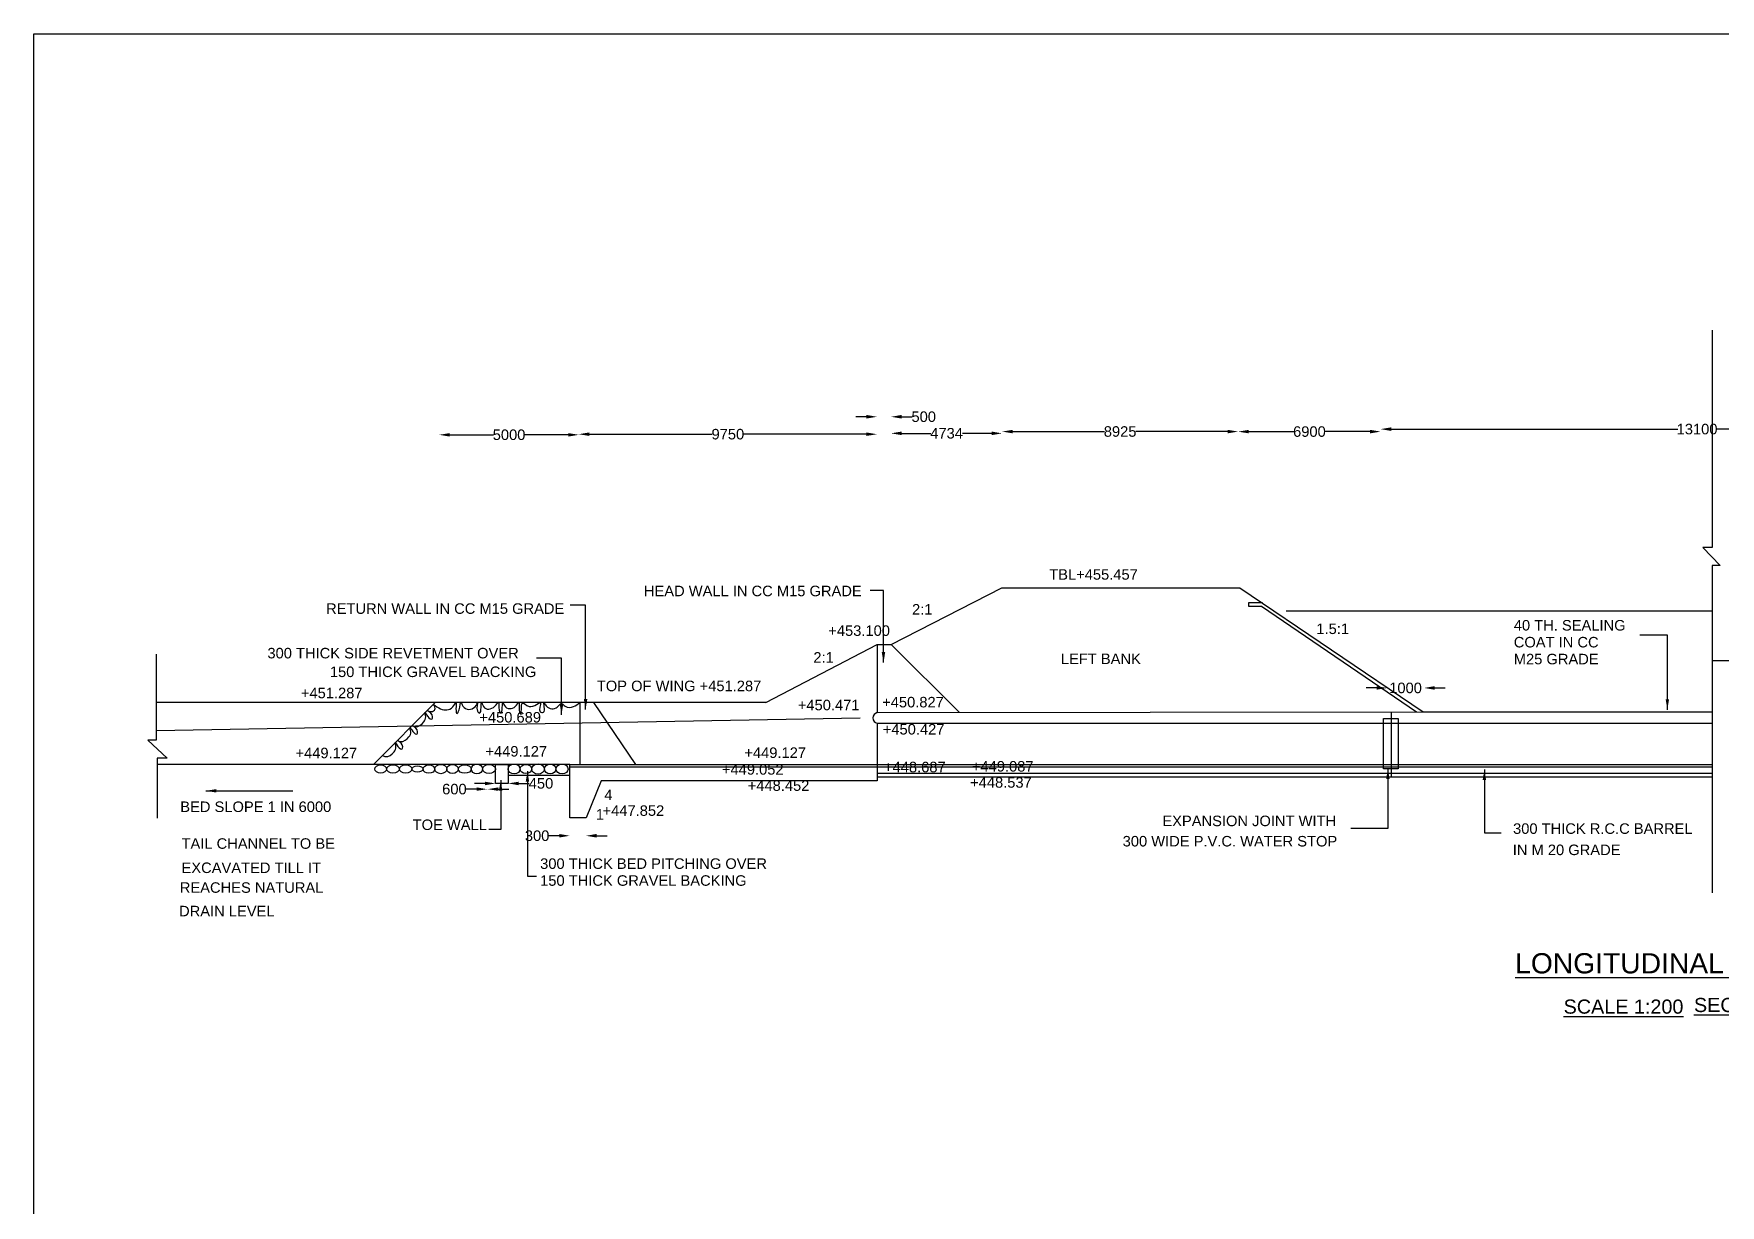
# Model space of a CAD drawing. Header units: millimetres. Extents: x 2125893 to 2182826, y 45591298 to 45629719.
# Drawn here: x 2125893 to 2146750, y 45615236 to 45629719 of the extents above; entities that cross this region are included whole.
import ezdxf

# ---------------------------------------------------------------- set-up
doc = ezdxf.new("R2010")
doc.units = ezdxf.units.MM
doc.header["$LTSCALE"] = 15
doc.header["$MEASUREMENT"] = 0
doc.header["$PDMODE"] = 32
doc.header["$PDSIZE"] = 300
for name, color, linetype in [('DIMENSIONS', 7, 'Continuous'), ('DRAWING', 2, 'Continuous'), ('TEXT', 7, 'Continuous')]:
    doc.layers.add(name, color=color, linetype=linetype)
doc.styles.get("Standard").update_dxf_attribs({"font": 'arial.ttf', "height": 130})
doc.dimstyles.get("Standard").update_dxf_attribs({"dimtxt": 130, "dimasz": 130, "dimexe": 0.18, "dimexo": 0.0625, "dimgap": 0.09, "dimtad": 0, "dimdec": 0, "dimzin": 0, "dimdsep": 46, "dimtxsty": 'Standard', "dimcen": 0.09, "dimse1": 1, "dimse2": 1, "dimadec": 0, "dimazin": 0, "dimtfac": 1, "dimtdec": 0, "dimtofl": 0, "dimtmove": 0, "dimatfit": 3, "dimfxl": 1, "dimtolj": 1, "dimtzin": 0, "dimarcsym": 0})

# ---------------------------------------------------------------- blocks, each defined once
blk = doc.blocks.new('*D54')
at = {"layer": 'Defpoints', "color": 0}
for p in [(2130908, 45624768), (2132633, 45624768), (2132633, 45624761)]:
    blk.add_point(p, dxfattribs=at)
at = {"layer": 'DIMENSIONS', "color": 0, "lineweight": -2}
for p, q in [((2131038, 45624761), (2131577, 45624761)), ((2132503, 45624761), (2131965, 45624761))]:
    blk.add_line(p, q, dxfattribs=at)
at = {"layer": 'DIMENSIONS', "color": 0}
for points in [[(2131038, 45624782), (2131038, 45624739), (2130908, 45624761)], [(2132503, 45624782), (2132503, 45624739), (2132633, 45624761)]]:
    blk.add_solid(points, dxfattribs=at)
at = {"layer": 'DIMENSIONS', "color": 0, "insert": (2131771, 45624761), "char_height": 130, "attachment_point": 5}
blk.add_mtext('\\A1;5000', dxfattribs=at)
blk = doc.blocks.new('*D55')
at = {"layer": 'Defpoints', "color": 0}
for p in [(2132633, 45624761), (2136321, 45624768), (2136321, 45624761)]:
    blk.add_point(p, dxfattribs=at)
at = {"layer": 'DIMENSIONS', "color": 0, "lineweight": -2}
for p, q in [((2132763, 45624768), (2134283, 45624768)), ((2136191, 45624768), (2134671, 45624768))]:
    blk.add_line(p, q, dxfattribs=at)
at = {"layer": 'DIMENSIONS', "color": 0}
for points in [[(2132763, 45624790), (2132763, 45624747), (2132633, 45624768)], [(2136191, 45624790), (2136191, 45624747), (2136321, 45624768)]]:
    blk.add_solid(points, dxfattribs=at)
at = {"layer": 'DIMENSIONS', "color": 0, "insert": (2134477, 45624768), "char_height": 130, "attachment_point": 5}
blk.add_mtext('\\A1;9750', dxfattribs=at)
blk = doc.blocks.new('*D56')
at = {"layer": 'Defpoints', "color": 0}
for p in [(2136495, 45624984), (2136321, 45624768), (2136495, 45624768)]:
    blk.add_point(p, dxfattribs=at)
at = {"layer": 'DIMENSIONS', "color": 0, "lineweight": -2}
for p, q in [((2136191, 45624984), (2136061, 45624984)), ((2136625, 45624984), (2136755, 45624984))]:
    blk.add_line(p, q, dxfattribs=at)
at = {"layer": 'DIMENSIONS', "color": 0}
for points in [[(2136191, 45625006), (2136191, 45624962), (2136321, 45624984)], [(2136625, 45625006), (2136625, 45624962), (2136495, 45624984)]]:
    blk.add_solid(points, dxfattribs=at)
at = {"layer": 'DIMENSIONS', "color": 0, "insert": (2136899, 45624984), "char_height": 130, "attachment_point": 5}
blk.add_mtext('\\A1;500', dxfattribs=at)
blk = doc.blocks.new('*D57')
at = {"layer": 'Defpoints', "color": 0}
for p in [(2136495, 45624768), (2137868, 45624779), (2137868, 45624768)]:
    blk.add_point(p, dxfattribs=at)
at = {"layer": 'DIMENSIONS', "color": 0, "lineweight": -2}
for p, q in [((2136625, 45624779), (2136985, 45624779)), ((2137738, 45624779), (2137378, 45624779))]:
    blk.add_line(p, q, dxfattribs=at)
at = {"layer": 'DIMENSIONS', "color": 0}
for points in [[(2136625, 45624801), (2136625, 45624757), (2136495, 45624779)], [(2137738, 45624801), (2137738, 45624757), (2137868, 45624779)]]:
    blk.add_solid(points, dxfattribs=at)
at = {"layer": 'DIMENSIONS', "color": 0, "insert": (2137182, 45624779), "char_height": 130, "attachment_point": 5}
blk.add_mtext('\\A1;4734', dxfattribs=at)
blk = doc.blocks.new('*D58')
at = {"layer": 'Defpoints', "color": 0}
for p in [(2137868, 45624779), (2140788, 45624801), (2140788, 45624779)]:
    blk.add_point(p, dxfattribs=at)
at = {"layer": 'DIMENSIONS', "color": 0, "lineweight": -2}
for p, q in [((2137998, 45624801), (2139133, 45624801)), ((2140658, 45624801), (2139523, 45624801))]:
    blk.add_line(p, q, dxfattribs=at)
at = {"layer": 'DIMENSIONS', "color": 0}
for points in [[(2137998, 45624822), (2137998, 45624779), (2137868, 45624801)], [(2140658, 45624822), (2140658, 45624779), (2140788, 45624801)]]:
    blk.add_solid(points, dxfattribs=at)
at = {"layer": 'DIMENSIONS', "color": 0, "insert": (2139328, 45624801), "char_height": 130, "attachment_point": 5}
blk.add_mtext('\\A1;8925', dxfattribs=at)
blk = doc.blocks.new('*D59')
at = {"layer": 'Defpoints', "color": 0}
for p in [(2140788, 45624801), (2142550, 45624801), (2142550, 45624800)]:
    blk.add_point(p, dxfattribs=at)
at = {"layer": 'DIMENSIONS', "color": 0, "lineweight": -2}
for p, q in [((2140918, 45624800), (2141475, 45624800)), ((2142420, 45624800), (2141863, 45624800))]:
    blk.add_line(p, q, dxfattribs=at)
at = {"layer": 'DIMENSIONS', "color": 0}
for points in [[(2140918, 45624822), (2140918, 45624779), (2140788, 45624800)], [(2142420, 45624822), (2142420, 45624779), (2142550, 45624800)]]:
    blk.add_solid(points, dxfattribs=at)
at = {"layer": 'DIMENSIONS', "color": 0, "insert": (2141669, 45624800), "char_height": 130, "attachment_point": 5}
blk.add_mtext('\\A1;6900', dxfattribs=at)
blk = doc.blocks.new('*D60')
at = {"layer": 'Defpoints', "color": 0}
for p in [(2142550, 45624801), (2150376, 45624831), (2150376, 45624801)]:
    blk.add_point(p, dxfattribs=at)
at = {"layer": 'DIMENSIONS', "color": 0, "lineweight": -2}
for p, q in [((2142680, 45624831), (2146225, 45624831)), ((2150246, 45624831), (2146701, 45624831))]:
    blk.add_line(p, q, dxfattribs=at)
at = {"layer": 'DIMENSIONS', "color": 0}
for points in [[(2142680, 45624853), (2142680, 45624809), (2142550, 45624831)], [(2150246, 45624853), (2150246, 45624809), (2150376, 45624831)]]:
    blk.add_solid(points, dxfattribs=at)
at = {"layer": 'DIMENSIONS', "color": 0, "insert": (2146463, 45624831), "char_height": 130, "attachment_point": 5}
blk.add_mtext('\\A1;13100', dxfattribs=at)
blk = doc.blocks.new('*D72')
at = {"layer": 'Defpoints', "color": 0}
for p in [(2142630, 45621638), (2143086, 45621638), (2143086, 45621631)]:
    blk.add_point(p, dxfattribs=at)
at = {"layer": 'DIMENSIONS', "color": 0, "lineweight": -2}
for p, q in [((2142500, 45621631), (2142370, 45621631)), ((2143216, 45621631), (2143346, 45621631))]:
    blk.add_line(p, q, dxfattribs=at)
at = {"layer": 'DIMENSIONS', "color": 0}
for points in [[(2142500, 45621653), (2142500, 45621610), (2142630, 45621631)], [(2143216, 45621653), (2143216, 45621610), (2143086, 45621631)]]:
    blk.add_solid(points, dxfattribs=at)
at = {"layer": 'DIMENSIONS', "color": 0, "insert": (2142858, 45621631), "char_height": 130, "attachment_point": 5}
blk.add_mtext('\\A1;1000', dxfattribs=at)
blk = doc.blocks.new('*D73')
at = {"layer": 'Defpoints', "color": 0}
for p in [(2132521, 45620026), (2132723, 45620026), (2132521, 45619804)]:
    blk.add_point(p, dxfattribs=at)
at = {"layer": 'DIMENSIONS', "color": 0, "lineweight": -2}
for p, q in [((2132391, 45619804), (2132261, 45619804)), ((2132853, 45619804), (2132983, 45619804))]:
    blk.add_line(p, q, dxfattribs=at)
at = {"layer": 'DIMENSIONS', "color": 0}
for points in [[(2132391, 45619826), (2132391, 45619782), (2132521, 45619804)], [(2132853, 45619826), (2132853, 45619782), (2132723, 45619804)]]:
    blk.add_solid(points, dxfattribs=at)
at = {"layer": 'DIMENSIONS', "color": 0, "insert": (2132118, 45619804), "char_height": 130, "attachment_point": 5}
blk.add_mtext('\\A1;300', dxfattribs=at)
blk = doc.blocks.new('*D74')
at = {"layer": 'Defpoints', "color": 0}
for p in [(2131604, 45620451), (2131760, 45620451), (2131760, 45620451)]:
    blk.add_point(p, dxfattribs=at)
at = {"layer": 'DIMENSIONS', "color": 0, "lineweight": -2}
for p, q in [((2131474, 45620451), (2131344, 45620451)), ((2131890, 45620451), (2132020, 45620451))]:
    blk.add_line(p, q, dxfattribs=at)
at = {"layer": 'DIMENSIONS', "color": 0}
for points in [[(2131474, 45620472), (2131474, 45620429), (2131604, 45620451)], [(2131890, 45620472), (2131890, 45620429), (2131760, 45620451)]]:
    blk.add_solid(points, dxfattribs=at)
at = {"layer": 'DIMENSIONS', "color": 0, "insert": (2132166, 45620451), "char_height": 130, "attachment_point": 5}
blk.add_mtext('\\A1;450', dxfattribs=at)
blk = doc.blocks.new('*D75')
at = {"layer": 'Defpoints', "color": 0}
for p in [(2131507, 45620687), (2131499, 45620433), (2131499, 45620380)]:
    blk.add_point(p, dxfattribs=at)
at = {"layer": 'DIMENSIONS', "color": 0, "lineweight": -2}
for p, q in [((2131369, 45620380), (2131239, 45620380)), ((2131637, 45620380), (2131767, 45620380))]:
    blk.add_line(p, q, dxfattribs=at)
at = {"layer": 'DIMENSIONS', "color": 0}
for points in [[(2131369, 45620402), (2131369, 45620359), (2131499, 45620380)], [(2131637, 45620402), (2131637, 45620359), (2131507, 45620380)]]:
    blk.add_solid(points, dxfattribs=at)
at = {"layer": 'DIMENSIONS', "color": 0, "insert": (2131095, 45620380), "char_height": 130, "attachment_point": 5}
blk.add_mtext('\\A1;600', dxfattribs=at)

msp = doc.modelspace()

# ---------------------------------------------------------------- linework, layer by layer
at = {"layer": 'DIMENSIONS', "color": 0}
msp.add_lwpolyline([(2182520.7, 45591297.9), (2125892.7, 45591297.9), (2125892.7, 45629719.1), (2182520.7, 45629719.1)], close=True, dxfattribs=at)
for centre, major_axis, ratio in [((2130779.6, 45620629.1), (-72.7, 0), 0.7246375), ((2130926.7, 45620629.1), (-74.5, 0), 0.7737146), ((2131071.8, 45620629.1), (-70.6, 0), 0.7910454), ((2131223, 45620629.1), (-80.7, 0), 0.6474462), ((2131373.2, 45620629.1), (-69.5, 0), 0.8636353), ((2131523.2, 45620629.1), (-80.5, 0), 0.701232), ((2131833.6, 45620629.1), (-74, 0), 0.8290893), ((2131979.7, 45620629.1), (-72.2, 0), 0.7956188), ((2132129.8, 45620629.1), (-77.9, 0), 0.8108111), ((2132278.9, 45620629.1), (-71.1, 0), 0.837038), ((2132425.8, 45620629.1), (-75.8, 0), 0.805556), ((2130182.9, 45620629.1), (-73.2, 0), 0.6834526), ((2130335.6, 45620629.1), (-79.5, 0), 0.6291381), ((2130492.5, 45620629.1), (-77.4, 0), 0.6462576), ((2130638.4, 45620629.1), (-68.5, 0), 0.5692296)]:
    msp.add_ellipse(centre, major_axis=major_axis, ratio=ratio, dxfattribs=at)
for points in [[(2130574.1, 45621168.2), (2130613.8, 45621153), (2130716.7, 45621212.9), (2130740, 45621274.1), (2130730.9, 45621326), (2130764.5, 45621280.2), (2130818.4, 45621248.4), (2130824.5, 45621272.9), (2130758.3, 45621353.6)], [(2130834.2, 45621430), (2130925.2, 45621373.2), (2131074.4, 45621396.9), (2131116, 45621451), (2131114.3, 45621372.3), (2131127.8, 45621315.6), (2131152.4, 45621362.2), (2131177.6, 45621451), (2131200.7, 45621407.9), (2131350.8, 45621399.5), (2131383.9, 45621451), (2131379.6, 45621346.1), (2131404.2, 45621320.7), (2131430.5, 45621455.4), (2131453.4, 45621402), (2131595.8, 45621406.2), (2131638.2, 45621452), (2131648.4, 45621358.6), (2131669.6, 45621317.9), (2131696.8, 45621452), (2131713.7, 45621413.9), (2131851.1, 45621404.6), (2131891.7, 45621451.2), (2131897.7, 45621352.7), (2131915.5, 45621304.4), (2131937.6, 45621443.4), (2132018.3, 45621402.8), (2132161.6, 45621445.1), (2132156.6, 45621335.7), (2132195.6, 45621330.6), (2132202.5, 45621446.1), (2132230.4, 45621410.5), (2132367.8, 45621395.3), (2132421.2, 45621437.6), (2132464.4, 45621406.3), (2132567.8, 45621400.4), (2132648.4, 45621452.9)], [(2130389.8, 45620982.8), (2130429.6, 45620967.6), (2130532.5, 45621027.5), (2130555.7, 45621088.7), (2130546.6, 45621140.6), (2130580.2, 45621094.8), (2130634.1, 45621063), (2130640.2, 45621087.5), (2130574.1, 45621168.2)], [(2130205.6, 45620797.4), (2130245.3, 45620782.1), (2130348.2, 45620842.1), (2130371.5, 45620903.3), (2130362.4, 45620955.2), (2130396, 45620909.4), (2130449.9, 45620877.6), (2130456, 45620902.1), (2130389.8, 45620982.8)]]:
    msp.add_spline(points, degree=3, dxfattribs=at)
msp.add_open_spline([(2130758.3, 45621353.6), (2130771.5, 45621346.9), (2130821.5, 45621321.4), (2130881.6, 45621372.4), (2130835.4, 45621423.2), (2130834.2, 45621430)], degree=3, knots=[0, 0, 0, 0, 42.565724, 161.6352655, 182.6493925, 182.6493925, 182.6493925, 182.6493925], dxfattribs=at)
at = {"layer": 'DRAWING', "color": 0}
for points in [[(2146649.1, 45626055.3), (2146649.1, 45623369.3), (2146533.9, 45623369.3), (2146749.4, 45623143.9), (2146649.1, 45623143.9), (2146649.1, 45619097.6)], [(2134946.5, 45621451), (2136322.2, 45622169.5), (2136496.9, 45622169.5), (2137863.3, 45622870), (2140808.6, 45622870), (2143077.4, 45621335.2), (2146649.1, 45621335.2)], [(2141086.9, 45622681.8), (2140914, 45622681.8), (2140914, 45622641.9), (2141075.3, 45622641.9), (2142993.9, 45621335.1)], [(2141379.4, 45622583.6), (2146649.1, 45622583.6)], [(2136322.2, 45622169.5), (2136322.2, 45621325.8)], [(2136496.9, 45622169.5), (2137340.4, 45621327.2)], [(2127408.7, 45622048.1), (2127408.7, 45620987), (2127305.2, 45620987), (2127541.5, 45620761.9), (2127418.6, 45620761.9), (2127418.6, 45620020.5)], [(2146649.1, 45621968.7), (2146875.1, 45621968.7)], [(2134946.5, 45621451), (2127408.7, 45621451)], [(2130095.5, 45620686.5), (2130855.2, 45621451)], [(2132649.8, 45620686.5), (2132649.8, 45621451)], [(2132816.8, 45621451), (2133333.5, 45620686.5)], [(2136322.2, 45621325.8), (2143077.4, 45621335.2)], [(2142680.9, 45621334.7), (2142680.9, 45620531.2)], [(2136111.6, 45621259.4), (2127408.7, 45621099.3)], [(2136324.8, 45621196.2), (2136324.8, 45620483.4), (2132908.3, 45620483.4), (2132723.4, 45620026), (2132521, 45620026), (2132521, 45620686.5), (2136324.8, 45620686.5)], [(2136324.8, 45621196.2), (2146649.1, 45621196.2)], [(2132521, 45620686.5), (2130095.5, 45620686.5), (2127418.6, 45620686.5)], [(2136324.8, 45620686.5), (2146649.1, 45620686.5)], [(2131759.7, 45620554.7), (2132521, 45620554.7)], [(2132521, 45620657.7), (2136324.8, 45620657.7)], [(2136324.8, 45620657.7), (2146649.1, 45620657.7)], [(2136324.8, 45620577.8), (2146649.1, 45620577.8)], [(2136324.8, 45620531.2), (2146649.1, 45620531.2)]]:
    msp.add_lwpolyline(points, dxfattribs=at)
for points in [[(2142584.6, 45621254.2), (2142768, 45621254.2), (2142768, 45620632.4), (2142584.6, 45620632.4)], [(2131603.7, 45620686.5), (2131759.7, 45620686.5), (2131759.7, 45620450.5), (2131603.7, 45620450.5)]]:
    msp.add_lwpolyline(points, close=True, dxfattribs=at)
msp.add_arc((2136337.1, 45621261.3), 66.2, 102.92758, 259.29249, dxfattribs=at)

# ---------------------------------------------------------------- texts
at = {"layer": 'DIMENSIONS', "color": 0}
for s, p in [('4', (2132949.1, 45620244.3)), ('1', (2132844.1, 45620002.8))]:
    msp.add_text(s, height=130, dxfattribs=at).set_placement(p)
at = {"layer": 'TEXT', "color": 0}
for s, height, p in [('TBL+455.457', 130, (2138451.3, 45622969.6)), ('HEAD WALL IN CC M15 GRADE', 130, (2133438.3, 45622765.2)), ('RETURN WALL IN CC M15 GRADE', 130, (2129508.2, 45622547.5)), ('2:1', 130, (2136754.4, 45622538)), ('+453.100', 130, (2135718.8, 45622274.9)), ('1.5:1', 130, (2141755, 45622297.9)), ('40 TH. SEALING ', 130, (2144196.3, 45622341.1)), ('COAT IN CC ', 130, (2144196.3, 45622132.3)), ('300 THICK SIDE REVETMENT OVER ', 130, (2128782.8, 45621996.7)), ('2:1', 130, (2135534, 45621943.8)), ('LEFT BANK', 130, (2138595.5, 45621926.7)), ('M25 GRADE', 130, (2144196.3, 45621923.4)), ('150 THICK GRAVEL BACKING ', 130, (2129555.3, 45621766)), ('+451.287', 130, (2129196.5, 45621504.1)), ('TOP OF WING +451.287', 130, (2132856.8, 45621591.4)), ('+450.827', 130, (2136385.3, 45621390.9)), ('+450.689', 130, (2131403.5, 45621203.6)), ('+450.471', 130, (2135342.1, 45621355.6)), ('+450.427', 130, (2136392.7, 45621055.6)), ('+449.127', 130, (2129130, 45620762.1)), ('+449.127', 130, (2131478.9, 45620782.7)), ('+449.127', 130, (2134680.9, 45620765.9)), ('+449.052', 130, (2134403.5, 45620559.5)), ('+448.687', 130, (2136408.2, 45620588.3)), ('+449.087', 130, (2137495, 45620597.6)), ('+448.452', 130, (2134722.3, 45620359)), ('+448.537', 130, (2137472.8, 45620398.1)), ('BED SLOPE 1 IN 6000', 130, (2127705, 45620097.6)), ('+447.852', 130, (2132927.5, 45620050.1)), ('TOE WALL', 130, (2130578.6, 45619875.2)), ('EXPANSION JOINT WITH ', 130, (2139850.2, 45619922.7)), ('300 THICK R.C.C BARREL ', 130, (2144187.5, 45619827.5)), ('TAIL CHANNEL TO BE ', 130, (2127720.6, 45619642.8)), ('300 WIDE P.V.C. WATER STOP', 130, (2139359.4, 45619671.6)), ('IN M 20 GRADE', 130, (2144183.9, 45619564.8)), ('EXCAVATED TILL IT ', 130, (2127720.6, 45619343.3)), ('300 THICK BED PITCHING OVER', 130, (2132155.4, 45619394.4)), ('REACHES NATURAL ', 130, (2127699.2, 45619098.6)), ('150 THICK GRAVEL BACKING', 130, (2132155.4, 45619185.6)), ('DRAIN LEVEL', 130, (2127689.9, 45618807.9)), ('%%ULONGITUDINAL SECTION(BOX)', 250, (2144213.4, 45618102.4)), ('%%USCALE 1:200', 175, (2144812.6, 45617604.5)), ('%%USECTION A-A', 175, (2146424.8, 45617624.4))]:
    msp.add_text(s, height=height, dxfattribs=at).set_placement(p)

# ---------------------------------------------------------------- dimensions: what is measured, and where the dimension line sits
at = {"layer": 'DIMENSIONS', "color": 0}
for base, p1, p2, text, picture, middle in [((2136495.2, 45624983.9), (2136321, 45624768.2), (2136495.2, 45624768.2), '500', '*D56', (2136898.6, 45624983.9)), ((2136321, 45624768.2), (2132633.4, 45624760.6), (2136321, 45624760.6), '9750', '*D55', (2134477.2, 45624768.2)), ((2137868.2, 45624778.8), (2136495.2, 45624768.2), (2137868.2, 45624768.2), '4734', '*D57', (2137181.7, 45624778.8)), ((2140787.6, 45624800.7), (2137868.2, 45624778.8), (2140787.6, 45624778.8), '8925', '*D58', (2139327.9, 45624800.7)), ((2142550.1, 45624800.4), (2140787.6, 45624800.7), (2142550.1, 45624800.7), '6900', '*D59', (2141668.9, 45624800.4)), ((2150375.9, 45624830.8), (2142550.1, 45624800.7), (2150375.9, 45624800.7), '13100', '*D60', (2146463, 45624830.8)), ((2132633.4, 45624760.6), (2130908.3, 45624768.3), (2132633.4, 45624768.3), '5000', '*D54', (2131770.9, 45624760.6)), ((2143086, 45621631.2), (2142629.8, 45621638.1), (2143086, 45621638.1), '1000', '*D72', (2142857.9, 45621631.2)), ((2131499, 45620380.2), (2131506.8, 45620686.5), (2131499, 45620433.1), '600', '*D75', (2131095.1, 45620380.2)), ((2131759.7, 45620450.5), (2131603.7, 45620450.5), (2131759.7, 45620450.5), '450', '*D74', (2132165.8, 45620450.5)), ((2132521, 45619803.9), (2132723.4, 45620026), (2132521, 45620026), '300', '*D73', (2132117.6, 45619803.9))]:
    dim = msp.add_linear_dim(base=base, p1=p1, p2=p2, text=text, dimstyle='Standard', dxfattribs=at)
    dim.commit()
    dim.dimension.update_dxf_attribs({"geometry": picture, "text_midpoint": middle})

# ---------------------------------------------------------------- leaders
for points in [[(2136401.6, 45621944.4), (2136401.6, 45622836.1), (2136238.4, 45622836.1)], [(2132717.4, 45621363.4), (2132717.4, 45622654.3), (2132526.1, 45622654.3)], [(2146095.6, 45621362.3), (2146095.6, 45622285.3), (2145757, 45622285.3)], [(2132419.6, 45621298.9), (2132419.6, 45622000.1), (2132111.4, 45622000.1)], [(2131667.3, 45620491.5), (2131667.3, 45619881.6), (2131521.3, 45619881.6)], [(2131998.5, 45620602.1), (2131998.5, 45619304.8), (2132109.3, 45619304.8)], [(2142639.3, 45620635.7), (2142639.3, 45619893.8), (2142180, 45619893.8)], [(2143832.8, 45620623.4), (2143832.8, 45619839.7), (2144038.6, 45619839.7)], [(2128022, 45620359.7), (2129095.9, 45620359.7)]]:
    msp.add_leader(points, dimstyle='Standard', override={"dimgap": 0.09, "dimtad": 0}, dxfattribs=at)

doc.saveas('drawing.dxf')
